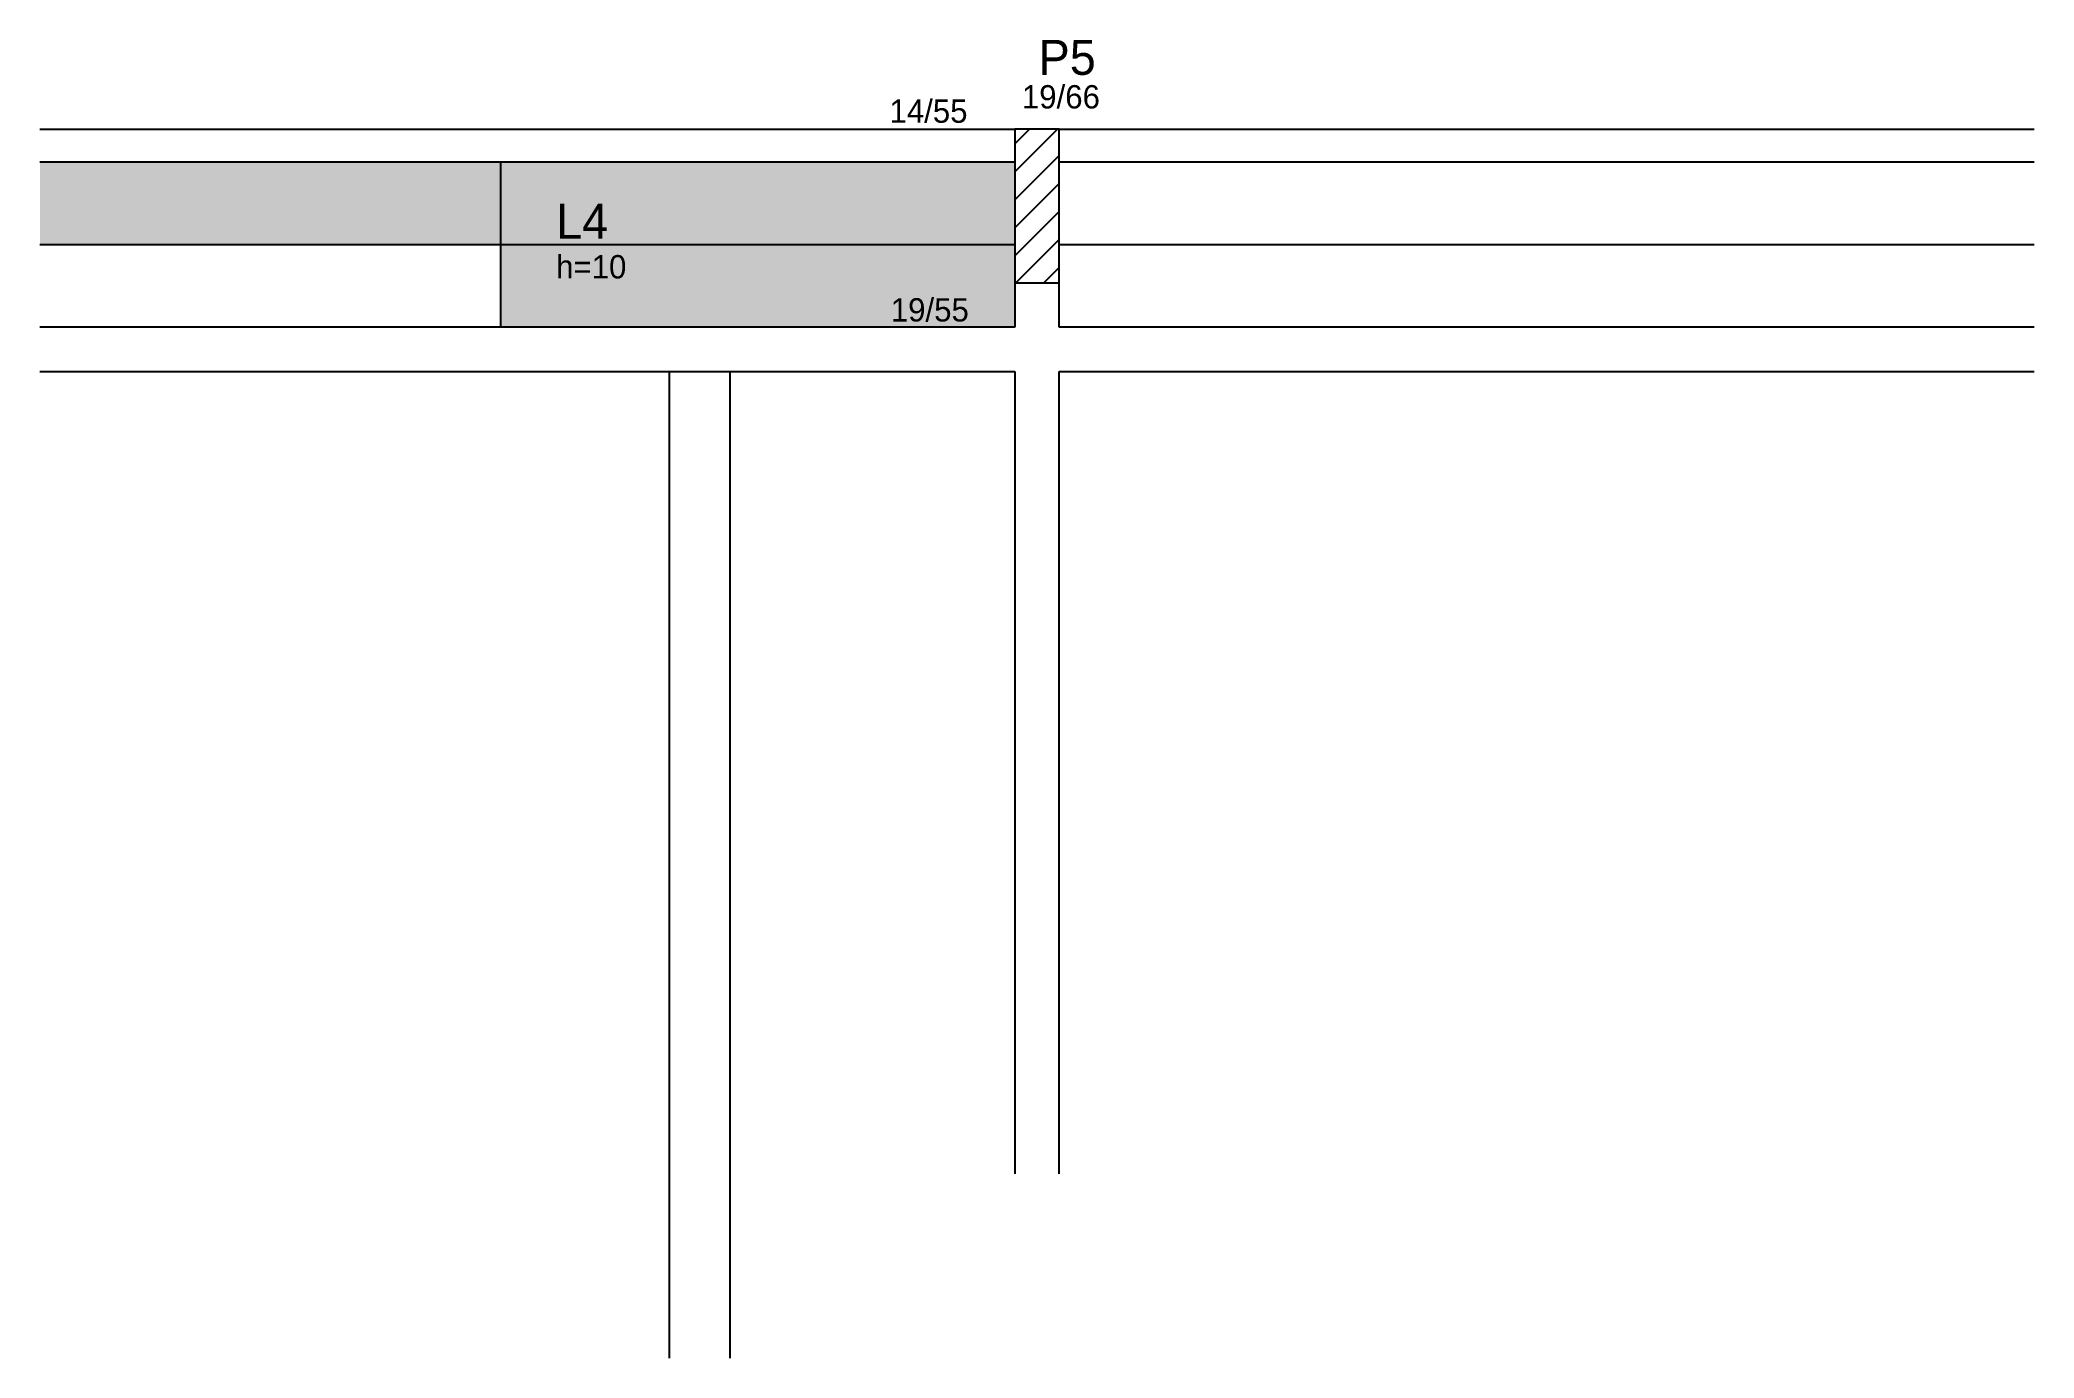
# Model space of a CAD drawing. Header units: metres. Extents: x 4946 to 5801, y 2299 to 2864.
import ezdxf

# ---------------------------------------------------------------- set-up
doc = ezdxf.new("R2010")
doc.units = ezdxf.units.M
for name, color, linetype in [('3', 7, 'Continuous'), ('4', 7, 'Continuous'), ('7', 7, 'Continuous'), ('Painéis', 7, 'Continuous'), ('REAPROVEITAMENTO', 7, 'Continuous')]:
    doc.layers.add(name, color=color, linetype=linetype)

msp = doc.modelspace()

# ---------------------------------------------------------------- hatches: boundary and pattern name
at = {"layer": 'REAPROVEITAMENTO'}
h = msp.add_hatch(color=7, dxfattribs=at)
h.dxf.hatch_style = 1
h.paths.add_polyline_path([(5143.04, 2776.48), (5143.04, 2740.98), (5143.04, 2740.98), (5363.54, 2740.98), (5363.54, 2740.98), (5363.54, 2811.98), (5363.54, 2811.98), (4945.54, 2811.98), (4945.54, 2811.98), (4945.54, 2776.48), (4945.54, 2776.48), (5143.04, 2776.48)])

# ---------------------------------------------------------------- linework, layer by layer
at = {"layer": '3', "color": 7, "lineweight": 25}
for p, q in [((4945.54, 2825.98), (5363.54, 2825.98)), ((5363.54, 2807.67), (5381.85, 2825.98)), ((5363.54, 2819.69), (5369.83, 2825.98)), ((5382.54, 2825.98), (5800.54, 2825.98)), ((5363.54, 2795.65), (5382.54, 2814.65)), ((4945.54, 2811.98), (5363.54, 2811.98)), ((5382.54, 2811.98), (5800.54, 2811.98)), ((5363.54, 2783.63), (5382.54, 2802.63)), ((5363.54, 2771.61), (5382.54, 2790.61)), ((5363.93, 2759.98), (5382.54, 2778.59)), ((5375.95, 2759.98), (5382.54, 2766.57))]:
    msp.add_line(p, q, dxfattribs=at)
for points in [[(5363.54, 2759.98), (5363.54, 2740.98)], [(5382.54, 2740.98), (5382.54, 2759.98)], [(5363.54, 2740.98), (4945.54, 2740.98)], [(5800.54, 2740.98), (5382.54, 2740.98)], [(4945.54, 2721.98), (5363.54, 2721.98)], [(5363.54, 2721.98), (5363.54, 2377.98)], [(5382.54, 2721.98), (5800.54, 2721.98)], [(5382.54, 2377.98), (5382.54, 2721.98)]]:
    msp.add_lwpolyline(points, dxfattribs=at)
at = {"layer": '7', "color": 7, "lineweight": 25}
msp.add_lwpolyline([(5363.54, 2759.98), (5382.54, 2759.98), (5382.54, 2825.98), (5363.54, 2825.98), (5363.54, 2759.98)], dxfattribs=at)
at = {"layer": 'Painéis', "color": 7, "lineweight": 25}
for p, q in [((5143.04, 2811.98), (5143.04, 2740.98)), ((4945.54, 2776.48), (5363.54, 2776.48)), ((5382.54, 2776.42), (5800.54, 2776.42)), ((5215.54, 2298.98), (5215.54, 2721.98)), ((5241.54, 2298.98), (5241.54, 2721.98))]:
    msp.add_line(p, q, dxfattribs=at)

# ---------------------------------------------------------------- texts
at = {"layer": '3', "color": 7, "lineweight": 25}
for s, p in [('14/55', (5309.79, 2828.67)), ('19/66', (5366.56, 2834.81)), ('h=10', (5166.87, 2761.94)), ('19/55', (5310.36, 2743.46))]:
    msp.add_text(s, height=10, dxfattribs=at).set_placement(p)
at = {"layer": '4', "color": 7, "lineweight": 25}
for s, p in [('P5', (5373.71, 2849.22)), ('L4', (5166.87, 2778.94))]:
    msp.add_text(s, height=15, dxfattribs=at).set_placement(p)

doc.saveas('drawing.dxf')
